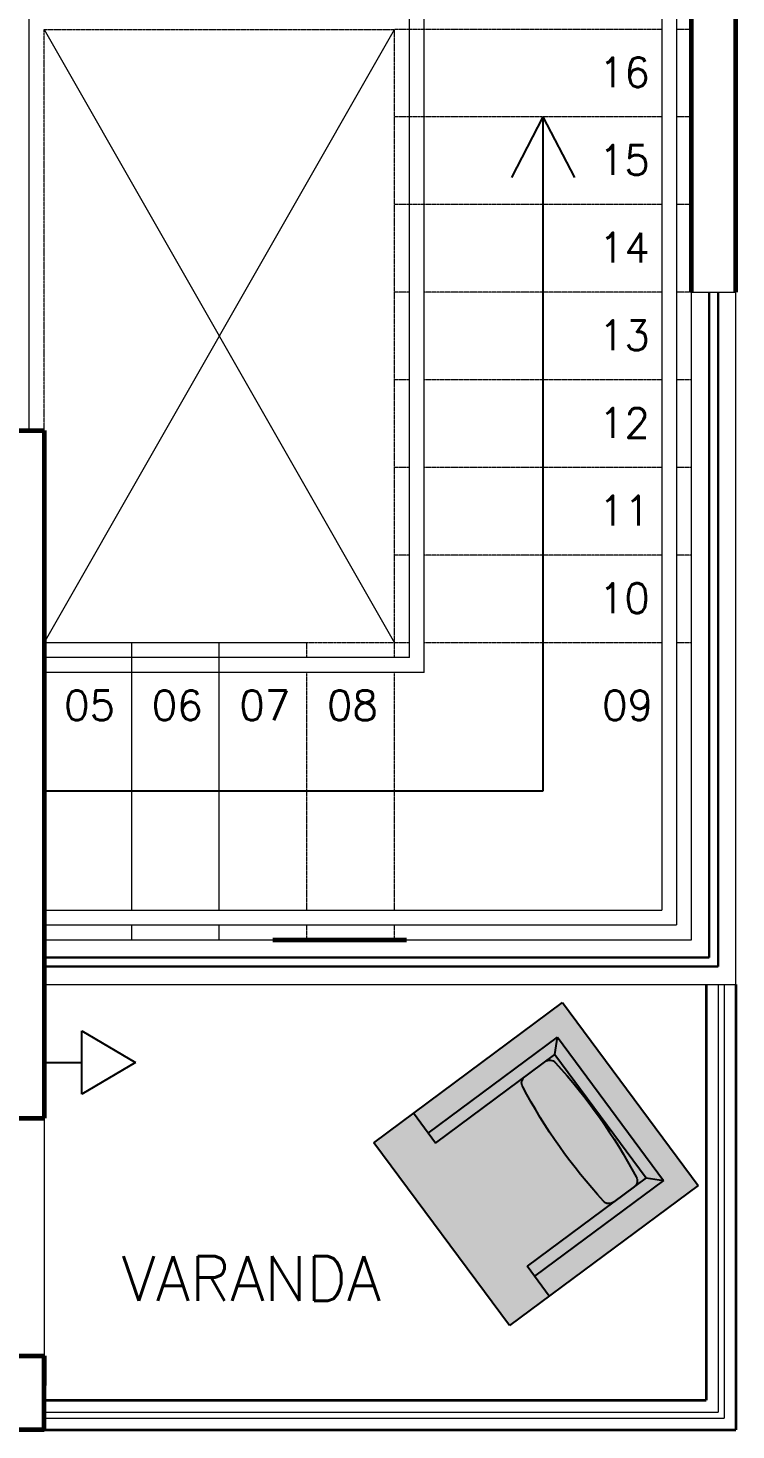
# Model space of a CAD drawing. Header units: millimetres. Extents: x 1127 to 14330, y -137 to 7568.
# Drawn here: x 13091.7 to 13330.1, y 6438 to 6910 of the extents above; entities that cross this region are included whole.
import ezdxf
from ezdxf.enums import TextEntityAlignment as Align

# ---------------------------------------------------------------- set-up
doc = ezdxf.new("R2010")
doc.units = ezdxf.units.MM
doc.header["$LTSCALE"] = 0.01
doc.linetypes.add('DASHED2', pattern=[0.375, 0.25, -0.125])
for name, color, linetype, lineweight in [('0.05', 8, 'Continuous', 5), ('0.13', 6, 'Continuous', 13), ('0.20', 7, 'Continuous', 20), ('0.35', 150, 'Continuous', 35), ('0.60', 4, 'Continuous', 60)]:
    doc.layers.add(name, color=color, linetype=linetype, lineweight=lineweight)
for name, color, linetype in [('HAC_MOB', 61, 'Continuous'), ('mob', 8, 'Continuous'), ('TEX', 7, 'Continuous')]:
    doc.layers.add(name, color=color, linetype=linetype)
doc.styles.add('ROMANS', font='romans.shx')

# ---------------------------------------------------------------- blocks, each defined once
blk = doc.blocks.new('COMODO')
at = {"layer": 'TEX', "style": 'ROMANS'}
blk.add_attdef('COMODO', text='', height=5.080000000000001, dxfattribs=at).set_placement((15.7112295910249, 3.305157094851745), align=Align.MIDDLE)
at = {"layer": 'TEX', "color": 8, "style": 'ROMANS'}
blk.add_attdef('AREA', text='', height=3.81, dxfattribs=at).set_placement((14.7189398371178, -2.974640954075176), align=Align.MIDDLE)
blk = doc.blocks.new('CADEIRA')
at = {"layer": 'HAC_MOB'}
h = blk.add_hatch(color=45, dxfattribs=at)
h.dxf.hatch_style = 1
h.set_gradient(color1=(140, 137, 99), color2=(236, 235, 228), one_color=1, tint=0.9100000262260437, name='SPHERICAL')
h.paths.add_polyline_path([(-4117.595493471157, 4813.692307685854), (-4194.262159152444, 4813.704598844147), (-4194.272179118442, 4751.204599647366), (-4185.938845892216, 4751.203263651901), (-4185.930161921684, 4805.369929622441), (-4125.930162692851, 4805.360310455082), (-4125.938846663384, 4751.193644484541), (-4117.605513437156, 4751.192308489072)])
h = blk.add_hatch(color=45, dxfattribs=at)
h.dxf.hatch_style = 1
h.set_gradient(color1=(140, 137, 99), color2=(236, 235, 228), one_color=1, tint=0.9100000262260437, name='SPHERICAL')
h.paths.add_polyline_path([(-4125.93016269285, 4805.360310455082), (-4130.097497303697, 4801.194311839698), (-4130.105513276498, 4751.194312482274), (-4125.938846663383, 4751.193644484541)])
h.paths.add_polyline_path([(-4130.097497303697, 4801.194311839697), (-4125.930162692851, 4805.360310455082), (-4185.930161921683, 4805.369929622442), (-4181.764163306303, 4801.202595011589)])
h.paths.add_polyline_path([(-4181.764163306304, 4801.202595011589), (-4185.930161921684, 4805.36992962244), (-4185.938845892216, 4751.2032636519), (-4181.772179279103, 4751.202595654166)])
h = blk.add_hatch(color=45, dxfattribs=at)
h.dxf.hatch_style = 1
h.set_gradient(color1=(140, 137, 99), color2=(236, 235, 228), one_color=1, tint=0.9100000262260437, name='SPHERICAL')
edge = h.paths.add_edge_path()
edge.add_ellipse((-4132.598306287349, 4796.148439442462), major_axis=(0.7860044384185932, 2.373225025736013), ratio=0.9999999999990301, start_angle=-71.68448232342901, end_angle=13.90563913692709)
edge.add_ellipse((-4160.189096382735, 4613.316416337666), major_axis=(58.91751890192405, 177.8927999358905), ratio=0.9999999999989875, start_angle=9.798555298192433, end_angle=24.22613563391246)
edge.add_ellipse((-4179.264800756984, 4797.226266668515), major_axis=(0.7860044384185796, 2.373225025735971), ratio=0.9999999999990598, start_angle=22.72539621628965, end_angle=108.3155176765715)
edge.add_line((-4181.764800724854, 4797.226667467145), (-4181.766197878688, 4788.51185610356))
edge.add_ellipse((-4179.266197910819, 4788.511455304911), major_axis=(0.7860044384186751, 2.373225025736259), ratio=0.9999999999990719, start_angle=108.3155176765764, end_angle=193.9056391369053)
edge.add_ellipse((-4151.675407815434, 4971.343478409707), major_axis=(58.91751890192415, 177.8927999358907), ratio=0.9999999999990223, start_angle=189.7985552981921, end_angle=204.2261356339116)
edge.add_ellipse((-4132.599703441185, 4787.433628078858), major_axis=(0.7860044384185817, 2.373225025735977), ratio=0.9999999999990676, start_angle=202.7253962163011, end_angle=288.3155176765716)
edge.add_line((-4130.099703473315, 4787.433227280213), (-4130.098306319482, 4796.148038643829))
h = blk.add_hatch(color=45, dxfattribs=at)
h.dxf.hatch_style = 1
h.set_gradient(color1=(140, 137, 99), color2=(236, 235, 228), one_color=1, tint=0.9100000262260437, name='SPHERICAL')
edge = h.paths.add_edge_path()
edge.add_ellipse((-4132.598306287349, 4796.148439442462), major_axis=(0.7860044384185932, 2.373225025736013), ratio=0.9999999999990301, start_angle=-71.68448232342911, end_angle=13.905639136927107, ccw=False)
edge.add_line((-4130.098248860951, 4796.506438870011), (-4130.097497303697, 4801.194311839698))
edge.add_line((-4130.097497303697, 4801.194311839698), (-4181.764163306304, 4801.202595011589))
edge.add_line((-4181.764163306304, 4801.202595011589), (-4181.764743266323, 4797.585067693339))
edge.add_ellipse((-4179.264800756984, 4797.226266668515), major_axis=(0.7860044384185796, 2.373225025735971), ratio=0.9999999999990598, start_angle=22.72539621628971, end_angle=108.31551767657149, ccw=False)
edge.add_ellipse((-4160.189096382735, 4613.316416337666), major_axis=(58.91751890192405, 177.8927999358905), ratio=0.9999999999989874, start_angle=9.798555298192412, end_angle=24.22613563391252, ccw=False)
h = blk.add_hatch(color=45, dxfattribs=at)
h.dxf.hatch_style = 1
h.set_gradient(color1=(140, 137, 99), color2=(236, 235, 228), one_color=1, tint=0.9100000262260437, name='SPHERICAL')
edge = h.paths.add_edge_path()
edge.add_ellipse((-4151.675407815434, 4971.343478409707), major_axis=(58.91751890192415, 177.8927999358907), ratio=0.9999999999990223, start_angle=189.7985552981921, end_angle=204.2261356339116, ccw=False)
edge.add_ellipse((-4179.266197910819, 4788.511455304911), major_axis=(0.7860044384186751, 2.373225025736259), ratio=0.9999999999990719, start_angle=108.3155176765764, end_angle=193.9056391369053, ccw=False)
edge.add_line((-4181.766255337217, 4788.153455877366), (-4181.772179279103, 4751.202595654167))
edge.add_line((-4181.772179279103, 4751.202595654167), (-4194.272179118443, 4751.204599647366))
edge.add_line((-4194.272179118443, 4751.204599647366), (-4194.274851109377, 4734.537933194893))
edge.add_line((-4194.274851109377, 4734.537933194893), (-4117.608185428091, 4734.525642036599))
edge.add_line((-4117.608185428091, 4734.525642036599), (-4117.605513437158, 4751.192308489073))
edge.add_line((-4117.605513437158, 4751.192308489073), (-4130.105513276497, 4751.194312482275))
edge.add_line((-4130.105513276497, 4751.194312482275), (-4130.099760931846, 4787.074827054034))
edge.add_ellipse((-4132.599703441185, 4787.433628078858), major_axis=(0.7860044384185817, 2.373225025735977), ratio=0.9999999999990676, start_angle=202.7253962163011, end_angle=288.31551767657163, ccw=False)
for p, q in [((-4194.274851109376, 4734.537933194892), (-4194.262159152444, 4813.704598844146)), ((-4194.262159152444, 4813.704598844146), (-4117.595493471157, 4813.692307685853)), ((-4117.595493471157, 4813.692307685853), (-4117.60818542809, 4734.525642036599)), ((-4185.938845892216, 4751.2032636519), (-4185.930161921684, 4805.369929622442)), ((-4181.764163306304, 4801.202595011589), (-4185.930161921684, 4805.369929622442)), ((-4185.930161921684, 4805.369929622442), (-4125.930162692851, 4805.360310455082)), ((-4130.097497303697, 4801.194311839698), (-4125.930162692851, 4805.360310455082)), ((-4125.930162692851, 4805.360310455082), (-4125.938846663384, 4751.193644484541)), ((-4181.772179279103, 4751.202595654167), (-4181.764163306304, 4801.202595011589)), ((-4181.764163306304, 4801.202595011589), (-4130.097497303697, 4801.194311839698)), ((-4130.097497303697, 4801.194311839698), (-4130.105513276497, 4751.194312482274)), ((-4130.098306319482, 4796.148038643822), (-4130.099703473316, 4787.433227280218)), ((-4181.772179279103, 4751.202595654167), (-4194.272179118443, 4751.204599647366)), ((-4117.605513437156, 4751.192308489073), (-4130.105513276497, 4751.194312482274)), ((-4117.60818542809, 4734.525642036599), (-4194.274851109376, 4734.537933194892))]:
    blk.add_line(p, q)
at = {"extrusion": (0, 0, -1)}
for centre, major_axis, ratio, start_param, end_param in [((-4179.264800756984, 4797.226266668515), (0.7860044384185796, 2.373225025735971), 0.9999999999990598, 4.392722892721295, 5.88655231938507), ((-4132.598306287349, 4796.148439442462), (0.7860044384185932, 2.373225025736013), 0.9999999999990301, 6.040486119646026, 7.534315546311097), ((-4179.266197910819, 4788.511455304911), (0.7860044384186751, 2.373225025736259), 0.9999999999990719, 2.898893466056613, 4.39272289272121), ((-4132.599703441185, 4787.433628078858), (0.7860044384185814, 2.373225025735977), 0.9999999999990676, 1.2511302391315, 2.744959665795077)]:
    blk.add_ellipse(centre, major_axis=major_axis, ratio=ratio, start_param=start_param, end_param=end_param, dxfattribs=at)
at = {"extrusion": (0, 0, -0.9999999999999999)}
for centre, major_axis, ratio, start_param, end_param in [((-4160.189096382735, 4613.316416337666), (58.91751890192397, 177.8927999358901), 0.9999999999989875, 5.86035947533309, 6.112168255287393), ((-4151.675407815434, 4971.343478409707), (58.91751890192411, 177.8927999358906), 0.9999999999990223, 2.718766821743313, 2.970575601697606)]:
    blk.add_ellipse(centre, major_axis=major_axis, ratio=ratio, start_param=start_param, end_param=end_param, dxfattribs=at)

msp = doc.modelspace()

# ---------------------------------------------------------------- linework, layer by layer
at = {"color": 7, "linetype": 'DASHED2', "lineweight": 20, "ltscale": 0.5}
for p, q in [((13097.09084235101, 6774.549144089688), (13097.09084235101, 6909.549144089746)), ((13097.09084235101, 6909.549144089746), (13215.09084235101, 6909.549144089746)), ((13215.09084235103, 6703.049144089717), (13215.09084235101, 6909.549144089746)), ((13305.09084235076, 6909.54914408976), (13215.09084235101, 6909.549144089746)), ((13305.09084235076, 6909.54914408976), (13215.09084235101, 6909.549144089746)), ((13315.090842351, 6909.54914408976), (13310.09084235075, 6909.54914408976)), ((13315.090842351, 6909.54914408976), (13310.09084235075, 6909.54914408976)), ((13305.09084235076, 6880.049144089746), (13215.09084235103, 6880.049144089746)), ((13305.09084235076, 6880.049144089746), (13215.09084235103, 6880.049144089746)), ((13315.09084235101, 6880.049144089746), (13310.09084235079, 6880.049144089746)), ((13315.09084235101, 6880.049144089746), (13310.09084235079, 6880.049144089746)), ((13305.09084235081, 6850.549144089746), (13215.09084235103, 6850.549144089746)), ((13305.09084235081, 6850.549144089746), (13215.09084235103, 6850.549144089746)), ((13315.09084235101, 6850.54914408976), (13310.09084235081, 6850.549144089746)), ((13315.09084235101, 6850.54914408976), (13310.09084235081, 6850.549144089746)), ((13220.09084235076, 6821.049144089746), (13215.09084235103, 6821.049144089746)), ((13305.09084235085, 6821.049144089746), (13225.09084235079, 6821.049144089746)), ((13305.09084235085, 6821.049144089746), (13225.09084235079, 6821.049144089746)), ((13315.09084235101, 6821.049144089746), (13310.09084235085, 6821.049144089746)), ((13315.09084235101, 6821.049144089746), (13310.09084235085, 6821.049144089746)), ((13220.09084235076, 6791.549144089731), (13215.09084235103, 6791.549144089731)), ((13305.09084235088, 6791.549144089731), (13225.09084235079, 6791.549144089731)), ((13305.09084235088, 6791.549144089731), (13225.09084235079, 6791.549144089731)), ((13315.09084235101, 6791.549144089731), (13310.09084235088, 6791.549144089731)), ((13315.09084235101, 6791.549144089731), (13310.09084235088, 6791.549144089731)), ((13220.09084235076, 6762.049144089717), (13215.09084235103, 6762.049144089717)), ((13305.09084235091, 6762.049144089717), (13225.09084235079, 6762.049144089717)), ((13305.09084235091, 6762.049144089717), (13225.09084235079, 6762.049144089717)), ((13315.09084235103, 6762.049144089717), (13310.09084235091, 6762.049144089717)), ((13315.09084235103, 6762.049144089717), (13310.09084235091, 6762.049144089717)), ((13220.09084235076, 6732.549144089717), (13215.09084235103, 6732.549144089717)), ((13305.09084235094, 6732.549144089717), (13225.09084235076, 6732.549144089717)), ((13305.09084235094, 6732.549144089717), (13225.09084235076, 6732.549144089717)), ((13315.09084235103, 6732.549144089731), (13310.09084235094, 6732.549144089717)), ((13315.09084235103, 6732.549144089731), (13310.09084235094, 6732.549144089717)), ((13215.09084235103, 6703.049144089717), (13126.59084235098, 6703.049144089717)), ((13215.09084235103, 6703.049144089717), (13126.59084235098, 6703.049144089717)), ((13185.59084235103, 6698.049144089717), (13185.59084235103, 6703.049144089717)), ((13185.59084235103, 6698.049144089717), (13185.59084235103, 6703.049144089717)), ((13185.59084235103, 6698.049144089717), (13185.59084235103, 6703.049144089717)), ((13185.59084235103, 6698.049144089717), (13185.59084235103, 6703.049144089717)), ((13220.09084235076, 6703.049144089717), (13215.09084235103, 6703.049144089717)), ((13215.09084235103, 6698.049144089717), (13215.09084235103, 6703.049144089717)), ((13215.09084235103, 6698.049144089717), (13215.09084235103, 6703.049144089717)), ((13305.09084235097, 6703.049144089717), (13225.09084235076, 6703.049144089717)), ((13305.09084235097, 6703.049144089717), (13225.09084235076, 6703.049144089717)), ((13315.09084235103, 6703.049144089717), (13310.09084235095, 6703.049144089717)), ((13315.09084235103, 6703.049144089717), (13310.09084235095, 6703.049144089717)), ((13185.59084235103, 6613.049144089717), (13185.59084235103, 6693.049144089717)), ((13185.59084235103, 6613.049144089717), (13185.59084235103, 6693.049144089717)), ((13185.59084235103, 6613.049144089717), (13185.59084235103, 6693.049144089717)), ((13185.59084235103, 6613.049144089717), (13185.59084235103, 6693.049144089717)), ((13215.09084235103, 6613.049144089775), (13215.09084235103, 6693.049144089717)), ((13215.09084235103, 6613.049144089731), (13215.09084235103, 6693.049144089717)), ((13215.09084235103, 6613.049144089775), (13215.09084235103, 6693.049144089717)), ((13215.09084235103, 6613.049144089731), (13215.09084235103, 6693.049144089717)), ((13185.59084235103, 6603.049144089717), (13185.59084235103, 6608.049144089717)), ((13185.59084235103, 6603.049144089717), (13185.59084235103, 6608.049144089717)), ((13185.59084235103, 6603.049144089717), (13185.59084235103, 6608.049144089717)), ((13185.59084235103, 6603.049144089717), (13185.59084235103, 6608.049144089717)), ((13215.09084235103, 6603.049144089717), (13215.09084235103, 6608.049144089775)), ((13215.09084235103, 6603.049144089717), (13215.09084235103, 6608.049144089746)), ((13215.09084235103, 6603.049144089717), (13215.09084235103, 6608.049144089775)), ((13215.09084235103, 6603.049144089717), (13215.09084235103, 6608.049144089746))]:
    msp.add_line(p, q, dxfattribs=at)
at = {"color": 7, "lineweight": 30}
for p, q in [((13321.09084235117, 6597.049144089702), (13321.09084235117, 6821.049144089717)), ((13324.09084235117, 6594.049144089717), (13324.09084235117, 6821.049144089717)), ((13097.09084235101, 6597.049144089702), (13321.09084235117, 6597.049144089702)), ((13097.09084235101, 6594.049144089717), (13324.09084235117, 6594.049144089717))]:
    msp.add_line(p, q, dxfattribs=at)
at = {"color": 7, "lineweight": 20}
for p, q in [((13185.59084235103, 6703.049144089717), (13097.09084235101, 6703.049144089702)), ((13185.59084235103, 6703.049144089717), (13097.09084235101, 6703.049144089702)), ((13126.590842351, 6613.049144089688), (13126.590842351, 6703.049144089702)), ((13126.590842351, 6613.049144089688), (13126.590842351, 6703.049144089702)), ((13126.590842351, 6613.049144089688), (13126.590842351, 6703.049144089702)), ((13126.590842351, 6613.049144089688), (13126.590842351, 6703.049144089702)), ((13156.09084235101, 6613.049144089702), (13156.09084235101, 6703.049144089702)), ((13156.09084235101, 6613.049144089702), (13156.09084235101, 6703.049144089702)), ((13170.84084235103, 6653.049144089673), (13097.09084235101, 6653.049144089688)), ((13126.590842351, 6603.049144089702), (13126.590842351, 6608.049144089688)), ((13126.590842351, 6603.049144089702), (13126.590842351, 6608.049144089688)), ((13126.590842351, 6603.049144089702), (13126.590842351, 6608.049144089688)), ((13126.590842351, 6603.049144089702), (13126.590842351, 6608.049144089688)), ((13156.09084235101, 6603.049144089702), (13156.09084235101, 6608.049144089702)), ((13156.09084235101, 6603.049144089702), (13156.09084235101, 6608.049144089702))]:
    msp.add_line(p, q, dxfattribs=at)
at = {"color": 7}
for p, q in [((13109.78238521224, 6572.36126283355), (13127.85145491278, 6561.715101263359)), ((13109.78238552952, 6551.068939154666), (13109.78238521224, 6572.36126283355)), ((13097.09084235101, 6561.715100804991), (13109.78238537089, 6561.71510099411)), ((13127.85145491278, 6561.715101263359), (13109.78238552952, 6551.068939154666))]:
    msp.add_line(p, q, dxfattribs=at)
at = {"layer": '0.05'}
for p, q in [((13097.09084235094, 6909.549144089746), (13215.09084235095, 6703.049144089717)), ((13097.09084235094, 6703.049144089702), (13215.09084235095, 6909.549144089746))]:
    msp.add_line(p, q, dxfattribs=at)
at = {"layer": '0.05', "lineweight": 25}
for p, q in [((13265.09084235103, 6880.049144089746), (13254.47067552665, 6859.732098388369)), ((13265.09084235103, 6880.049144089746), (13265.09084235104, 6653.049144089673)), ((13265.09084235103, 6880.049144089746), (13275.71100917539, 6859.732098388369)), ((13265.09084235103, 6880.049144089746), (13265.09084235104, 6653.049144089673)), ((13170.84084235103, 6653.049144089673), (13097.09084235101, 6653.049144089688)), ((13265.09084235103, 6653.049144089673), (13113.89567456425, 6653.049144089673)), ((13265.09084235103, 6653.049144089673), (13113.89567456425, 6653.049144089673))]:
    msp.add_line(p, q, dxfattribs=at)
at = {"layer": '0.13'}
for p, q in [((13225.09084235076, 6693.049144089717), (13225.09084235079, 6919.549144089746)), ((13305.09084235076, 6919.549144089819), (13305.09084235106, 6613.049144089833)), ((13305.09084235076, 6919.549144089819), (13305.09084235106, 6613.049144089833)), ((13310.09084235076, 6919.549144089819), (13310.09084235108, 6608.049144089833)), ((13310.09084235076, 6919.549144089819), (13310.09084235108, 6608.049144089833)), ((13092.09084235101, 6774.549144089688), (13092.09084235101, 6914.549144089746)), ((13220.09084235076, 6698.049144089717), (13220.09084235079, 6914.549144089746)), ((13225.09084235076, 6693.049144089717), (13225.09084235079, 6890.049144089731)), ((13315.09084235117, 6603.049144089717), (13315.09084235119, 6821.049144089746)), ((13315.09084235117, 6821.049144089717), (13330.09084235119, 6821.049144089717)), ((13330.09084235119, 6588.049144089717), (13330.09084235119, 6821.049144089746)), ((13170.84084235103, 6698.049144089717), (13097.09084235101, 6698.049144089731)), ((13170.84084235103, 6698.049144089717), (13097.09084235101, 6698.049144089731)), ((13220.09084235076, 6698.049144089717), (13111.840842351, 6698.049144089731)), ((13220.09084235076, 6698.049144089717), (13111.840842351, 6698.049144089731)), ((13170.84084235103, 6693.049144089731), (13097.09084235101, 6693.049144089731)), ((13170.84084235103, 6693.049144089731), (13097.09084235101, 6693.049144089731)), ((13225.09084235076, 6693.049144089717), (13111.840842351, 6693.049144089731)), ((13225.09084235076, 6693.049144089717), (13111.840842351, 6693.049144089731)), ((13097.09084235101, 6613.049144089702), (13305.09084235106, 6613.049144089833)), ((13097.09084235101, 6613.049144089702), (13305.09084235106, 6613.049144089833)), ((13097.09084235101, 6608.049144089702), (13310.09084235108, 6608.049144089833)), ((13097.09084235101, 6608.049144089702), (13310.09084235108, 6608.049144089833)), ((13097.09084235101, 6603.049144089717), (13315.09084235117, 6603.049144089717)), ((13097.09084235101, 6588.049144089717), (13330.09084235119, 6588.049144089717)), ((13097.09084235101, 6543.049144089629), (13097.09084235101, 6463.049144089629))]:
    msp.add_line(p, q, dxfattribs=at)
at = {"layer": '0.20'}
for p, q in [((13324.09084235119, 6588.049144089717), (13324.09084235119, 6444.049144089717)), ((13326.0908423512, 6588.049144089717), (13326.0908423512, 6442.049144089702)), ((13097.09084235101, 6444.049144089717), (13324.09084235119, 6444.049144089717)), ((13097.09084235101, 6442.049144089702), (13326.0908423512, 6442.049144089702))]:
    msp.add_line(p, q, dxfattribs=at)
at = {"layer": '0.35'}
for p, q in [((13320.09084235119, 6588.049144089717), (13320.09084235119, 6448.049144089717)), ((13330.09084235119, 6588.049144089717), (13330.09084235119, 6438.049144089717)), ((13097.09084235101, 6448.049144089717), (13320.09084235119, 6448.049144089717)), ((13097.09084235101, 6438.049144089717), (13330.09084235119, 6438.049144089717))]:
    msp.add_line(p, q, dxfattribs=at)
at = {"layer": '0.60'}
for p, q in [((13315.09084235119, 6821.049144089746), (13315.0908423512, 7018.049144089717)), ((13330.09084235119, 6821.049144089746), (13330.09084235119, 7003.049144089717)), ((12907.0908423513, 6774.549144089688), (13097.09084235101, 6774.549144089688)), ((13097.09084235101, 6774.549144089688), (13097.09084235101, 6669.549144089775)), ((13097.09084235101, 6669.549144089775), (13097.09084235101, 6603.049144089717)), ((13097.09084235101, 6603.049144089717), (13097.09084235101, 6543.049144089629)), ((13174.09084235135, 6603.049144089717), (13219.09084235135, 6603.049144089717)), ((13082.09084235101, 6543.049144089629), (13097.09084235101, 6543.049144089629)), ((13082.09084235101, 6463.049144089629), (13097.09084235101, 6463.049144089629)), ((13097.09084235101, 6463.049144089629), (13097.09084235101, 6453.049144089717)), ((13097.09084235101, 6438.049144089717), (13097.09084235101, 6463.049144089629)), ((13097.09084235101, 6438.049144089717), (12918.09084235108, 6438.049144089717))]:
    msp.add_line(p, q, dxfattribs=at)

# ---------------------------------------------------------------- block references
at = {"layer": 'mob', "rotation": 306.5737341915917}
msp.add_blockref('CADEIRA', (11905.04449627547, 345.2580408576614), dxfattribs=at)
at = {"layer": 'TEX'}
ref = msp.add_blockref('COMODO', (13261.57487597155, 6888.560557356555), dxfattribs=dict(at, xscale=50, yscale=50, zscale=50))
ref.add_attrib('COMODO', '16', dxfattribs={"height": 9.999999999999996, "style": 'ROMANS'}).set_placement((13292.50249327674, 6895.066772110193), align=Align.MIDDLE)
ref = msp.add_blockref('COMODO', (13261.57487597138, 6859.060557356555), dxfattribs=dict(at, xscale=50, yscale=50, zscale=50))
ref.add_attrib('COMODO', '15', dxfattribs={"height": 9.999999999999996, "style": 'ROMANS'}).set_placement((13292.50249327655, 6865.566772110193), align=Align.MIDDLE)
ref = msp.add_blockref('COMODO', (13261.57487597155, 6829.560557356541), dxfattribs=dict(at, xscale=50, yscale=50, zscale=50))
ref.add_attrib('COMODO', '14', dxfattribs={"height": 9.999999999999996, "style": 'ROMANS'}).set_placement((13292.50249327674, 6836.066772110193), align=Align.MIDDLE)
ref = msp.add_blockref('COMODO', (13261.57487597155, 6800.060557356541), dxfattribs=dict(at, xscale=50, yscale=50, zscale=50))
ref.add_attrib('COMODO', '13', dxfattribs={"height": 9.999999999999996, "style": 'ROMANS'}).set_placement((13292.50249327674, 6806.566772110178), align=Align.MIDDLE)
ref = msp.add_blockref('COMODO', (13261.57487597138, 6770.560557356526), dxfattribs=dict(at, xscale=50, yscale=50, zscale=50))
ref.add_attrib('COMODO', '12', dxfattribs={"height": 9.999999999999996, "style": 'ROMANS'}).set_placement((13292.50249327655, 6777.066772110164), align=Align.MIDDLE)
ref = msp.add_blockref('COMODO', (13261.57487597168, 6741.060557356526), dxfattribs=dict(at, xscale=50, yscale=50, zscale=50))
ref.add_attrib('COMODO', '11', dxfattribs={"height": 9.999999999999996, "style": 'ROMANS'}).set_placement((13292.50249327687, 6747.566772110164), align=Align.MIDDLE)
ref = msp.add_blockref('COMODO', (13261.57487597139, 6711.560557356512), dxfattribs=dict(at, xscale=50, yscale=50, zscale=50))
ref.add_attrib('COMODO', '10', dxfattribs={"height": 9.999999999999996, "style": 'ROMANS'}).set_placement((13292.50249327658, 6718.066772110164), align=Align.MIDDLE)
ref = msp.add_blockref('COMODO', (13081.47686202398, 6675.475837091566), dxfattribs=dict(at, xscale=50, yscale=50, zscale=50))
ref.add_attrib('COMODO', '05', dxfattribs={"height": 9.999999999999996, "style": 'ROMANS'}).set_placement((13112.40447932917, 6681.982051845203), align=Align.MIDDLE)
ref = msp.add_blockref('COMODO', (13110.97686202399, 6675.475837091566), dxfattribs=dict(at, xscale=50, yscale=50, zscale=50))
ref.add_attrib('COMODO', '06', dxfattribs={"height": 9.999999999999996, "style": 'ROMANS'}).set_placement((13141.90447932918, 6681.982051845203), align=Align.MIDDLE)
ref = msp.add_blockref('COMODO', (13140.47686202398, 6675.475837091581), dxfattribs=dict(at, xscale=50, yscale=50, zscale=50))
ref.add_attrib('COMODO', '07', dxfattribs={"height": 9.999999999999996, "style": 'ROMANS'}).set_placement((13171.40447932917, 6681.982051845218), align=Align.MIDDLE)
ref = msp.add_blockref('COMODO', (13169.97686202399, 6675.475837091566), dxfattribs=dict(at, xscale=50, yscale=50, zscale=50))
ref.add_attrib('COMODO', '08', dxfattribs={"height": 9.999999999999996, "style": 'ROMANS'}).set_placement((13200.90447932918, 6681.982051845203), align=Align.MIDDLE)
ref = msp.add_blockref('COMODO', (13262.67394861959, 6675.475837091566), dxfattribs=dict(at, xscale=50, yscale=50, zscale=50))
ref.add_attrib('COMODO', '09', dxfattribs={"height": 9.999999999999996, "style": 'ROMANS'}).set_placement((13293.60156592476, 6681.982051845203), align=Align.MIDDLE)

# ---------------------------------------------------------------- texts
at = {"color": 7, "linetype": 'Continuous', "lineweight": 30, "style": 'ROMANS'}
msp.add_text('VARANDA', height=15, dxfattribs=at).set_placement((13123.15508851946, 6481.533167398316))

doc.saveas('drawing.dxf')
